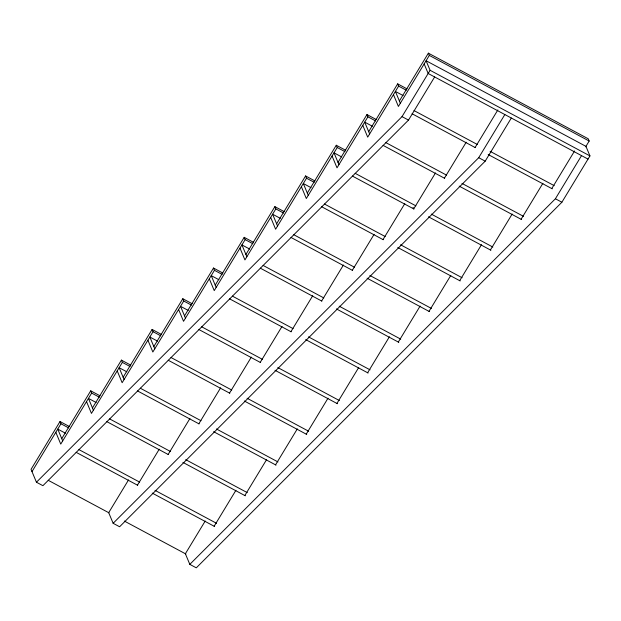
<?xml version="1.0" encoding="UTF-8"?>
<svg xmlns="http://www.w3.org/2000/svg" width="621" height="621" viewBox="0 0 621 621"><rect width="100%" height="100%" fill="white"/><g stroke="black" fill="none" stroke-linecap="round" stroke-linejoin="round"><path stroke-width="0.93" d="M69.428 426.557L60.02 421.519L31.05 469.344L36.437 482.222L42.919 485.692L408.502 120.094L434.638 76.95M31.997 471.603L60.967 423.778L60.02 421.519M61.743 438.651L90.72 390.826L100.121 395.856M90.72 390.826L91.66 393.085L60.757 444.1L55.82 432.286M92.444 407.95L121.413 360.126L130.814 365.164M121.413 360.126L122.36 362.385L91.458 413.4L86.513 401.585M123.137 377.257L152.106 329.433L161.514 334.471M152.106 329.433L153.053 331.692L122.151 382.707L117.206 370.892M153.829 346.557L182.799 298.732L192.207 303.77M182.799 298.732L183.746 300.999L152.844 352.006L147.899 340.192M184.522 315.864L213.5 268.039L222.9 273.077M213.5 268.039L214.447 270.298L183.537 321.313L178.6 309.499M215.223 285.163L244.193 237.338L253.593 242.376M244.193 237.338L245.14 239.605L214.237 290.612L209.293 278.798M245.916 254.47L274.886 206.646L284.294 211.683M274.886 206.646L275.833 208.904L244.93 259.92L239.985 248.105M276.609 223.777L305.586 175.953L314.987 180.983M305.586 175.953L306.526 178.211L275.623 229.227L270.686 217.412M128.539 479.909L108.691 512.674L113.131 523.293L119.605 526.763L485.195 161.165L511.324 118.021M307.31 193.077L336.279 145.252L345.68 150.29M336.279 145.252L337.226 147.511L306.324 198.526L301.379 186.711M137.451 485.172L159.24 449.2M338.003 162.384L366.972 114.559L376.38 119.589M366.972 114.559L367.919 116.818L337.017 167.833L332.072 156.018M168.144 454.471L189.933 418.5M368.695 131.683L397.665 83.858L407.073 88.896M397.665 83.858L398.612 86.117L367.71 137.132L362.765 125.318M198.844 423.778L220.634 387.807M399.388 100.99L428.366 53.165L588.227 138.778L589.174 141.037L585.673 146.812M428.366 53.165L429.313 55.424L398.403 106.439L393.466 94.625M229.537 393.077L251.326 357.106M36.437 482.222L402.02 116.624L430.089 70.289L426.091 60.742L585.952 146.354L589.95 155.91L561.881 202.236L196.298 567.835L189.816 564.365L185.376 553.753L205.233 520.98M260.23 362.385L282.019 326.413M290.923 331.692L312.72 295.72M321.624 300.991L343.413 265.02M352.317 270.298L374.106 234.327M383.01 239.597L404.799 203.626M214.144 526.243L235.933 490.272M435.5 172.933L413.71 208.904L413.074 207.398M244.837 495.542L266.626 459.571M444.403 178.204L466.192 142.232M275.53 464.85L297.319 428.878M475.096 147.511L497.879 109.901M306.231 434.157L328.02 398.185M113.131 523.293L478.713 157.695L504.85 114.551M336.924 403.456L358.713 367.485M367.616 372.763L389.406 336.792M398.309 342.062L420.107 306.091M429.01 311.369L450.799 275.398M459.703 280.669L481.492 244.697M490.396 249.976L512.185 214.004M521.097 219.275L542.886 183.311M551.79 188.582L574.572 150.973M189.816 564.365L555.399 198.767L581.535 155.623M429.313 55.424L589.174 141.037M430.089 70.289L589.95 155.91M588.017 159.1L428.156 73.48L424.159 63.924M398.612 86.117L406.305 90.239M403.091 95.556L395.398 91.434L400.335 103.249M414.013 110.577L477.277 144.452M490.101 151.322L554.219 185.663M412.08 113.759L475.344 147.643M488.168 154.513L552.286 188.846M402.02 116.624L408.502 120.094M478.713 157.695L485.195 161.165M555.399 198.767L561.881 202.236M367.919 116.818L375.612 120.94M372.39 126.249L364.698 122.127L369.642 133.942M385.882 142.644L446.584 175.153M461.97 183.389L523.519 216.356M383.095 145.376L444.652 178.336M459.183 186.121L521.593 219.547M337.226 147.511L344.919 151.633M341.697 156.95L334.005 152.828L338.95 164.643M355.189 173.344L415.884 205.846M431.277 214.09L492.826 247.049M352.402 176.069L413.959 209.036M428.49 216.822L490.893 250.24M306.526 178.211L314.226 182.333M311.005 187.643L303.312 183.521L308.249 195.336M324.496 204.037L385.191 236.547M400.576 244.783L462.133 277.75M321.709 206.77L383.258 239.729M397.789 247.515L460.2 280.94M275.833 208.904L283.525 213.026M280.312 218.344L272.611 214.222L277.556 226.036M293.803 234.73L354.498 267.24M369.883 275.483L431.44 308.443M291.016 237.463L352.565 270.43M367.096 278.208L429.507 311.633M245.14 239.605L252.832 243.719M249.611 249.037L241.918 244.915L246.863 256.729M263.102 265.431L323.805 297.933M339.19 306.176L400.739 339.144M260.315 268.163L321.872 301.123M336.403 308.909L398.806 342.326M214.447 270.298L222.139 274.42M218.918 279.729L211.225 275.615L216.17 287.43M232.409 296.124L293.104 328.633M308.497 336.877L370.046 369.837M229.623 298.856L291.171 331.824M305.711 339.602L368.113 373.027M183.746 300.999L191.439 305.113M188.225 310.43L180.532 306.308L185.469 318.123M201.716 326.825L262.411 359.326M277.797 367.57L339.353 400.537M198.93 329.549L260.478 362.517M275.01 370.302L337.42 403.72M153.053 331.692L160.746 335.814M157.524 341.123L149.832 337.009L154.776 348.823M171.016 357.517L231.718 390.027M247.104 398.263L308.653 431.23M168.229 360.25L229.786 393.217M244.317 400.995L306.727 434.421M122.36 362.385L130.053 366.506M126.831 371.824L119.139 367.702L124.084 379.516M140.323 388.218L201.018 420.72M216.411 428.964L277.96 461.931M137.536 390.943L199.093 423.91M213.624 431.696L276.027 465.113M91.66 393.085L99.36 397.207M96.139 402.517L88.446 398.395L93.383 410.209M109.63 418.911L170.325 451.42M185.71 459.656L247.267 492.624M106.843 421.643L168.392 454.603M182.923 462.389L245.334 495.814M60.967 423.778L68.659 427.9M65.446 433.217L57.745 429.095L62.69 440.91M78.937 449.612L139.632 482.113M155.017 490.357L216.574 523.317M76.15 452.336L137.699 485.304M152.23 493.09L214.641 526.507M48.236 480.305L108.939 512.814M124.324 521.05L185.873 554.017"/></g></svg>
